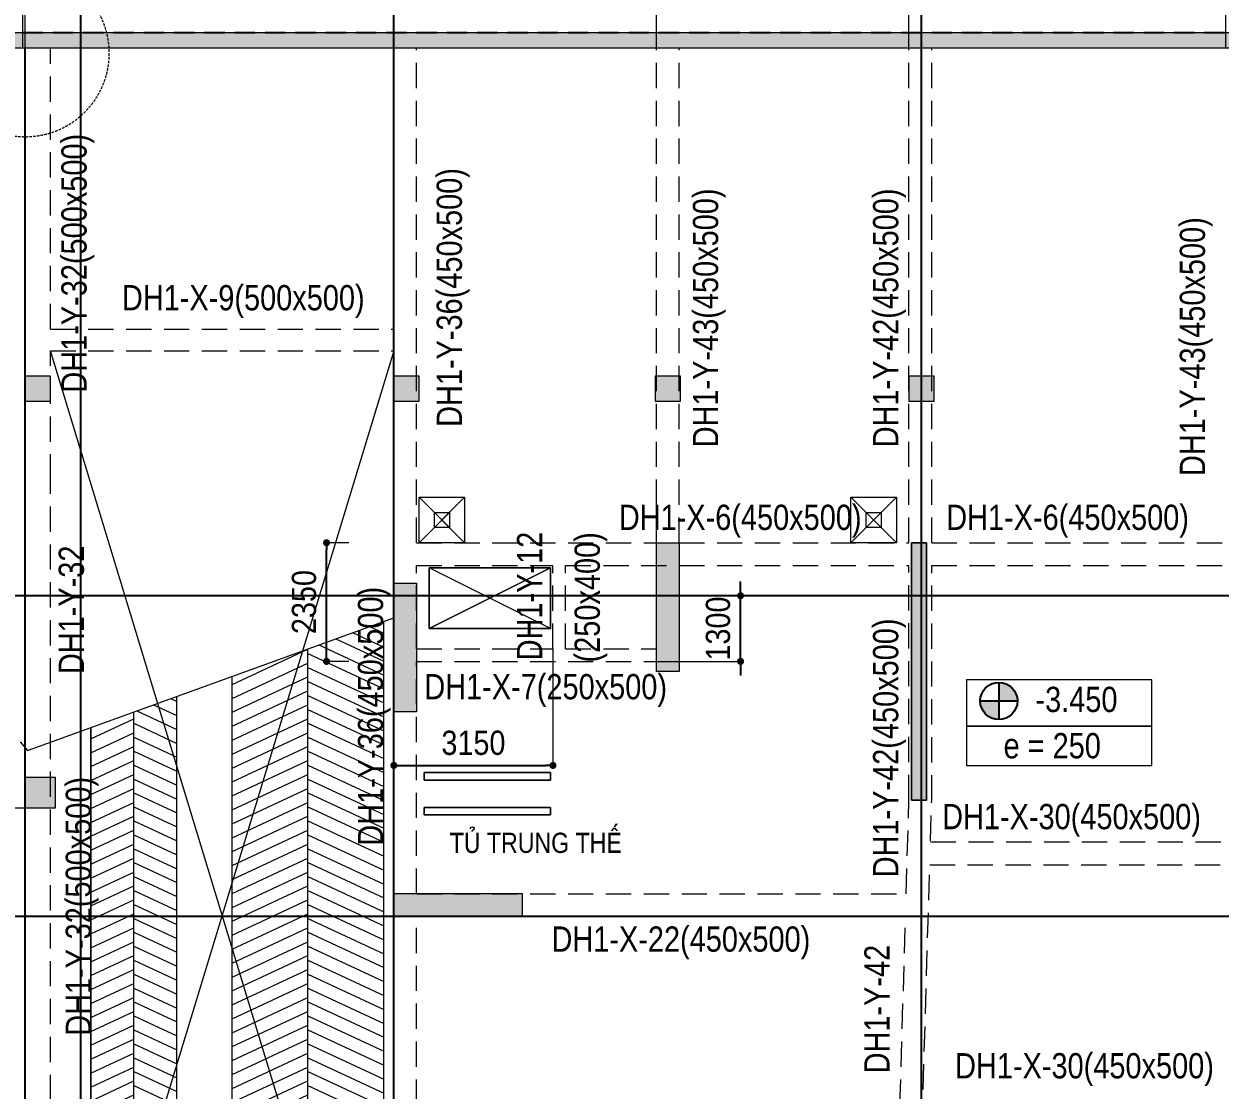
# Model space of a CAD drawing. Header units: millimetres. Extents: x 3718783 to 4027851, y 882487 to 1100782.
# Drawn here: x 3863704 to 3887389, y 1060508 to 1081617 of the extents above; entities that cross this region are included whole.
import ezdxf
from ezdxf.enums import TextEntityAlignment as Align

# ---------------------------------------------------------------- set-up
doc = ezdxf.new("R2010")
doc.units = ezdxf.units.MM
doc.header["$LTSCALE"] = 200
doc.header["$MEASUREMENT"] = 0
for name, pattern in [('CHG_XX_Cot_Ham 1$0$MB_Luoi truc$0$HTT Hidden 21', [3, 2, -1]), ('CHG_XX_Damsan_Ham 1$0$HIDDEN', [0.375, 0.25, -0.125]), ('CHG_XX_Luoi truc$0$MB_Luoi truc$0$Center101', [13, 10, -1, 1, -1]), ('HIDDEN', [0.375, 0.25, -0.125])]:
    doc.linetypes.add(name, pattern=pattern)
doc.layers.get('Defpoints').update_dxf_attribs({"color": 14, "lineweight": 0})
for name, color, linetype, lineweight in [('$0$DBAO', 3, 'Continuous', 13), ('$0$TTP-TEXT', 30, 'Continuous', 5), ('CHG_XX_Cot_Ham 1$0$Ap0302_PC', 150, 'Continuous', 9), ('CHG_XX_Cot_Ham 1$0$Ap0302_PC @ 1', 150, 'Continuous', 9), ('CHG_XX_Cot_Ham 1$0$Ap0302_PC @ 150', 150, 'Continuous', 9), ('CHG_XX_Cot_Ham 1$0$Ap0311_H', 8, 'Continuous', 15), ('CHG_XX_Cot_Ham 1$0$S_Concrete_Cont_2 Normal', 2, 'Continuous', 13), ('CHG_XX_Damsan_Ham 1$0$CHUTO', 51, 'Continuous', 15), ('CHG_XX_Damsan_Ham 1$0$DBAO', 3, 'Continuous', 13), ('CHG_XX_Damsan_Ham 1$0$DGIONG', 4, 'Continuous', 13), ('CHG_XX_Damsan_Ham 1$0$DMo', 254, 'CHG_XX_Damsan_Ham 1$0$HIDDEN', 9), ('CHG_XX_Damsan_Ham 1$0$DTE-MEP-H-SLAB TEXT', 3, 'Continuous', 0), ('CHG_XX_Damsan_Ham 1$0$MB Ham 1$0$Ghi chu ban ve', 3, 'Continuous', 20), ('CHG_XX_Damsan_Ham 1$0$Star Lo Mo', 5, 'Continuous', 13), ('CHG_XX_Damsan_Ham 1$0$tam cap ram', 8, 'Continuous', 5), ('Dim 200', 1, 'Continuous', 5), ('DMo', 254, 'HIDDEN', 9), ('MB_Luoi truc$0$Dim 300', 1, 'Continuous', 5), ('TEXT P Y', 2, 'Continuous', 15)]:
    doc.layers.add(name, color=color, linetype=linetype, lineweight=lineweight)
for name, color, linetype in [('$0$GHI CHU', 7, 'Continuous'), ('CHG_XX_Cot_Ham 1$0$MB_Cot ham$0$Concrete Line', 6, 'Continuous'), ('CHG_XX_Cot_Ham 1$0$mb_cot tang 1-3$0$Concrete Line', 6, 'Continuous'), ('CHG_XX_Damsan_Ham 1$0$GHI CHU', 7, 'Continuous'), ('CHG_XX_Luoi truc$0$Grid', 34, 'Continuous'), ('CHG_XX_Luoi truc$0$Grid Line', 251, 'CHG_XX_Luoi truc$0$MB_Luoi truc$0$Center101'), ('mb_cot tang 1-3$0$Concrete Line', 6, 'Continuous'), ('TEXT P X', 1, 'Continuous')]:
    doc.layers.add(name, color=color, linetype=linetype)
doc.styles.add('$0$TTP-HelCon', font='VHELVCN_0.TTF')
doc.styles.add('CHG_XX_Damsan_Ham 1$0$MB Ham 1$0$VNI-HelveC', font='VHELVCN_0.TTF')
doc.styles.add('CHG_XX_Luoi truc$0$MB_Luoi truc$0$Grid A-F$0$VNI-HelveCB', font='VHELVCB_0.TTF')
doc.styles.add('MB_Luoi truc$0$Arial_C', font='arial.ttf', dxfattribs={"width": 0.85})
doc.styles.add('TTP-HelCon', font='VHELVCN_0.TTF')
doc.dimstyles.new('200', dxfattribs={"dimscale": 200, "dimtxt": 2.4, "dimasz": 0.7, "dimexe": 0.0003, "dimexo": 0, "dimgap": 1, "dimtad": 1, "dimdec": 0, "dimzin": 12, "dimdsep": 46, "dimtxsty": 'MB_Luoi truc$0$Arial_C', "dimblk": 'MB_Luoi truc$0$_Dot', "dimcen": 0.5, "dimclrd": 256, "dimclre": 8, "dimclrt": 1, "dimadec": 0, "dimazin": 0, "dimtfac": 1, "dimtdec": 0, "dimtix": 1, "dimtmove": 2, "dimatfit": 3, "dimldrblk": 'MB_Luoi truc$0$HTT Arrow 30', "dimfxl": 1, "dimtolj": 1, "dimtzin": 0, "dimlwe": -1, "dimarcsym": 0})

# ---------------------------------------------------------------- blocks, each defined once
blk = doc.blocks.new('*U401')
at = {"layer": 'CHG_XX_Luoi truc$0$Grid Line'}
blk.add_line((0, 0), (0, 608), dxfattribs=at)
at = {"layer": 'CHG_XX_Luoi truc$0$Grid', "lineweight": -2, "style": 'CHG_XX_Luoi truc$0$MB_Luoi truc$0$Grid A-F$0$VNI-HelveCB'}
for tag, p in [('GRIDSUB', (0, 617)), ('GRID', (0, -9))]:
    blk.add_attdef(tag, text='', height=5, dxfattribs=at).set_placement(p, align=Align.MIDDLE)
blk = doc.blocks.new('*U403')
at = {"layer": 'CHG_XX_Luoi truc$0$Grid Line'}
blk.add_line((0, 0), (0, 438), dxfattribs=at)
at = {"layer": 'CHG_XX_Luoi truc$0$Grid', "lineweight": -2, "style": 'CHG_XX_Luoi truc$0$MB_Luoi truc$0$Grid A-F$0$VNI-HelveCB'}
for tag, p in [('GRIDSUB', (0, 447)), ('GRID', (0, -9))]:
    blk.add_attdef(tag, text='', height=5, dxfattribs=at).set_placement(p, align=Align.MIDDLE)
blk = doc.blocks.new('CHG_XX_Luoi truc')
at = {"layer": 'CHG_XX_Luoi truc$0$Grid', "xscale": 300, "yscale": 300, "zscale": 300}
for p in [(70650, -12747), (76850, -12747), (87300, -12747)]:
    blk.add_blockref('*U401', p, dxfattribs=at)
at = {"layer": 'CHG_XX_Luoi truc$0$Grid', "xscale": 300.0000000000013, "yscale": 300.0000000000013, "zscale": 300.0000000000013, "rotation": 90}
for p in [(110703, 152250), (110703, 145900)]:
    blk.add_blockref('*U403', p, dxfattribs=at)
blk = doc.blocks.new('*U548')
at = {"layer": 'CHG_XX_Cot_Ham 1$0$Ap0302_PC @ 1'}
h = blk.add_hatch(color=256, dxfattribs=at)
h.dxf.hatch_style = 1
h.paths.add_polyline_path([(450, 0), (0, 0), (0, -2550), (450, -2550)])
at = {"layer": 'CHG_XX_Cot_Ham 1$0$Ap0302_PC @ 150'}
h = blk.add_hatch(color=256, dxfattribs=at)
h.dxf.hatch_style = 1
h.paths.add_polyline_path([(450, 0), (0, 0), (0, -2550), (450, -2550)])
blk = doc.blocks.new('CHG_XX_Cot_Ham 1$0$Block A_C450x2250')
at = {"layer": 'CHG_XX_Cot_Ham 1$0$Ap0302_PC'}
blk.add_lwpolyline([(450, -2550), (0, -2550), (0, 0), (450, 0)], close=True, dxfattribs=at)
blk.add_blockref('*U548', (0, 0), dxfattribs=at)
blk = doc.blocks.new('*U550')
at = {"layer": 'CHG_XX_Cot_Ham 1$0$Ap0302_PC @ 1'}
h = blk.add_hatch(color=3, dxfattribs=at)
h.dxf.hatch_style = 1
h.paths.add_polyline_path([(-250, -250), (-250, 250), (250, 250), (250, -250)])
at = {"layer": 'CHG_XX_Cot_Ham 1$0$Ap0302_PC @ 150'}
h = blk.add_hatch(color=3, dxfattribs=at)
h.dxf.hatch_style = 1
h.paths.add_polyline_path([(-250, -250), (-250, 250), (250, 250), (250, -250)])
blk = doc.blocks.new('CHG_XX_Cot_Ham 1$0$500x500')
at = {"layer": 'CHG_XX_Cot_Ham 1$0$Ap0302_PC'}
blk.add_lwpolyline([(250, -250), (250, 250), (-250, 250), (-250, -250)], close=True, dxfattribs=at)
blk.add_blockref('*U550', (0, 0), dxfattribs=at)
blk = doc.blocks.new('*U549')
at = {"layer": 'CHG_XX_Cot_Ham 1$0$Ap0302_PC @ 1'}
h = blk.add_hatch(color=50, dxfattribs=at)
h.dxf.hatch_style = 1
h.paths.add_polyline_path([(-300, -300), (-300, 300), (300, 300), (300, -300)])
at = {"layer": 'CHG_XX_Cot_Ham 1$0$Ap0302_PC @ 150'}
h = blk.add_hatch(color=50, dxfattribs=at)
h.dxf.hatch_style = 1
h.paths.add_polyline_path([(-300, -300), (-300, 300), (300, 300), (300, -300)])
blk = doc.blocks.new('CHG_XX_Cot_Ham 1$0$HoBoi_C600x600')
at = {"layer": 'CHG_XX_Cot_Ham 1$0$Ap0302_PC'}
blk.add_lwpolyline([(300, -300), (300, 300), (-300, 300), (-300, -300)], close=True, dxfattribs=at)
blk.add_blockref('*U549', (0, 0), dxfattribs=at)
blk = doc.blocks.new('CHG_XX_Cot_Ham 1')
at = {"layer": 'CHG_XX_Cot_Ham 1$0$Ap0302_PC'}
h = blk.add_hatch(color=13, dxfattribs=at)
h.dxf.hatch_style = 1
h.paths.add_polyline_path([(87400, 153300), (87100, 153300), (87100, 148200), (87400, 148200)])
at = {"layer": 'CHG_XX_Cot_Ham 1$0$Ap0311_H'}
h = blk.add_hatch(color=256, dxfattribs=at)
h.dxf.hatch_style = 1
h.paths.add_polyline_path([(99639.2, 163400), (-10900, 163400), (-10900, 85450), (-300, 85450), (-300, 84050), (32350, 84050), (32350, -9000), (103575.5, -9000), (106050, -6022), (106050, 158254.3)])
h.paths.add_polyline_path([(99533.7, 163100), (105750, 158110.4), (105750, 90450), (105650, 90450), (105650, 90450), (105750, 90450), (105750, 13850), (105750, 13825.9), (105750, -5913.6), (103434.7, -8700), (93600, -8700), (32650, -8700), (32650, 84350), (0, 84350), (0, 85750), (-10600, 85750), (-10600, 163100), (93600, 163100)], flags=16)
at = {"layer": 'CHG_XX_Cot_Ham 1$0$Ap0302_PC'}
for points in [[(32350, 84050), (-300, 84050), (-300, 85450), (-10900, 85450), (-10900, 163400), (99639.2, 163400), (106050, 158254.3), (106050, -6022), (103575.5, -9000), (32350, -9000)], [(87400, 153300), (87100, 153300), (87100, 148200), (87400, 148200)]]:
    blk.add_lwpolyline(points, close=True, dxfattribs=at)
blk.add_lwpolyline([(105750, 90444), (105750, -5913.6), (103434.7, -8700), (32650, -8700), (32650, 84350), (0, 84350), (0, 85750), (-10600, 85750), (-10600, 163100), (99533.7, 163100), (105750, 158110.4), (105750, 127475.9)], dxfattribs=at)
at = {"layer": 'CHG_XX_Cot_Ham 1$0$MB_Cot ham$0$Concrete Line', "linetype": 'CHG_XX_Cot_Ham 1$0$MB_Luoi truc$0$HTT Hidden 21'}
blk.add_lwpolyline([(99639.2, 163400), (106050, 158254.3), (106050, -6022), (103575.5, -9000), (32350, -9000), (32350, 84050), (-300, 84050), (-300, 85450), (-10900, 85450), (-10900, 163400)], close=True, dxfattribs=at)
at = {"layer": 'Defpoints'}
blk.add_line((68900, 148050), (69550.6, 148050), dxfattribs=at)
at = {"layer": 'CHG_XX_Cot_Ham 1$0$Ap0302_PC'}
for p in [(82050, 153300), (76850, 152500)]:
    blk.add_blockref('CHG_XX_Cot_Ham 1$0$Block A_C450x2250', p, dxfattribs=at)
at = {"layer": 'CHG_XX_Cot_Ham 1$0$Ap0302_PC', "xscale": -1, "rotation": 90}
blk.add_blockref('CHG_XX_Cot_Ham 1$0$Block A_C450x2250', (76850, 146350), dxfattribs=at)
at = {"layer": 'CHG_XX_Cot_Ham 1$0$mb_cot tang 1-3$0$Concrete Line'}
for name, p in [('CHG_XX_Luoi truc', (0, 0)), ('CHG_XX_Cot_Ham 1$0$HoBoi_C600x600', (69850, 148350))]:
    blk.add_blockref(name, p, dxfattribs=at)
at = {"layer": 'CHG_XX_Cot_Ham 1$0$S_Concrete_Cont_2 Normal'}
for p in [(69800, 156350), (77100, 156350), (82275, 156350), (87300, 156350)]:
    blk.add_blockref('CHG_XX_Cot_Ham 1$0$500x500', p, dxfattribs=at)
blk = doc.blocks.new('CHG_XX_Damsan_Ham 1$0$ArchStaire')
at = {"layer": 'CHG_XX_Damsan_Ham 1$0$tam cap ram'}
h = blk.add_hatch(dxfattribs=at)
h.set_pattern_fill('_USER', color=256, scale=250, angle=155, pattern_type=0)
h.set_pattern_definition([(155, (103697.5, 24441.82), (-105.6546, -226.577), [])])
h.paths.add_polyline_path([(62900, 10150), (64400, 10693), (64400, -6283), (62900, -6283)])
h = blk.add_hatch(dxfattribs=at)
h.set_pattern_fill('_USER', color=256, scale=250, angle=155, pattern_type=0)
h.set_pattern_definition([(25, (22102.5, 24441.82), (105.6546, -226.577), [])])
h.paths.add_polyline_path([(61400, 9607), (62900, 10150), (62900, -6283), (61400, -6283)])
h = blk.add_hatch(dxfattribs=at)
h.set_pattern_fill('_USER', color=256, scale=250, angle=155, pattern_type=0)
h.set_pattern_definition([(155, (100247.26, 24441.82), (-105.6546, -226.577), [])])
h.paths.add_polyline_path([(60300, -6283), (60300, 9209), (59450, 8901), (59450, -6283)])
h = blk.add_hatch(dxfattribs=at)
h.set_pattern_fill('_USER', color=256, scale=250, angle=155, pattern_type=0)
h.set_pattern_definition([(25, (18652.28, 24441.82), (105.6546, -226.577), [])])
h.paths.add_polyline_path([(58600, 8594), (58600, -6283), (59450, -6283), (59450, 8901)])
for p, q in [((67700, 10550), (65300, 11750)), ((67700, 11750), (65300, 10550)), ((57343, 8138), (64601, 10765)), ((64400, -6283), (64400, 10693)), ((64600, -6283), (64600, 10765)), ((62900, -6283), (62900, 10150)), ((61400, -9700), (61400, 9607)), ((61400, -6283), (61400, 9607)), ((60300, -9700), (60300, 9209)), ((60300, -6283), (60300, 9209)), ((59450, -6283), (59450, 8901)), ((58600, 8594), (58600, -17980)), ((58600, -6283), (58600, 8594)), ((57202, 8307), (57343, 8138))]:
    blk.add_line(p, q, dxfattribs=at)
for points in [[(67700, 10550), (67700, 11750), (65300, 11750), (65300, 10550)], [(65200, 7700), (65200, 7550), (67700, 7550), (67700, 7700)], [(65200, 7010), (65200, 6860), (67700, 6860), (67700, 7010)]]:
    blk.add_lwpolyline(points, close=True, dxfattribs=at)
at = {"layer": 'CHG_XX_Damsan_Ham 1$0$tam cap ram', "style": 'CHG_XX_Damsan_Ham 1$0$MB Ham 1$0$VNI-HelveC'}
blk.add_attdef('OPENING', text='', height=100, dxfattribs=at).set_placement((65550, -45777), align=Align.MIDDLE_CENTER)
blk = doc.blocks.new('CHG_XX_Damsan_Ham 1', base_point=(3089256, -609981))
at = {"layer": 'CHG_XX_Damsan_Ham 1$0$DBAO'}
blk.add_lwpolyline([(-10900, 85450), (-10900, 163400), (99639, 163400), (106050, 158250), (106050, -6022), (103576, -9000), (32350, -9000), (32350, 84050), (-300, 84050), (-300, 85450), (-10900, 85450)], dxfattribs=at)
at = {"layer": 'CHG_XX_Damsan_Ham 1$0$DMo', "ltscale": 10}
for p, q in [((70050, 157530), (70050, 163100)), ((76850, 157530), (76850, 163100)), ((77300, 153300), (77300, 163100)), ((82050, 153300), (82050, 163100)), ((82500, 153300), (82500, 163100)), ((87050, 153300), (87050, 163100)), ((87500, 153300), (87500, 163100)), ((70050, 157530), (76850, 157530)), ((70050, 154550), (70050, 157100)), ((70050, 157100), (76850, 157100)), ((76850, 136500), (76850, 157100)), ((70050, 134767), (70050, 154600)), ((77300, 153300), (82050, 153300)), ((82500, 153300), (87050, 153300)), ((87500, 153300), (93325, 153300)), ((77300, 151200), (77300, 152850)), ((77300, 152850), (80000, 152850)), ((80000, 151200), (80000, 152850)), ((80250, 152850), (87050, 152850)), ((80250, 151200), (80250, 152850)), ((87050, 148207), (87050, 152850)), ((87500, 148200), (87500, 152850)), ((87500, 152850), (97200, 152850)), ((77300, 151200), (80000, 151200)), ((80250, 151200), (82050, 151200)), ((77300, 150950), (82050, 150950)), ((77300, 146350), (77300, 150950)), ((86995, 146350), (87050, 148207)), ((87476, 147400), (87500, 148200)), ((87476, 147375), (97200, 147375)), ((87331, 142475), (87462, 146900)), ((87462, 146925), (97200, 146925)), ((77300, 146350), (86995, 146350)), ((77300, 141425), (77300, 145900)), ((77300, 145900), (86982, 145900)), ((86850, 141425), (86982, 145900))]:
    blk.add_line(p, q, dxfattribs=at)
at = {"layer": 'CHG_XX_Damsan_Ham 1$0$DTE-MEP-H-SLAB TEXT'}
for points in [[(79950, 148750), (79950, 148600), (77450, 148600), (77450, 148750)], [(79950, 148060), (79950, 147910), (77450, 147910), (77450, 148060)]]:
    blk.add_lwpolyline(points, close=True, dxfattribs=at)
at = {"layer": 'CHG_XX_Damsan_Ham 1$0$GHI CHU'}
for p, q in [((69550, 154550), (69550, 163100)), ((69550, 65250), (69550, 154600))]:
    blk.add_line(p, q, dxfattribs=at)
at = {"layer": 'CHG_XX_Damsan_Ham 1$0$Star Lo Mo'}
for p, q in [((76850, 157100), (70050, 134767)), ((76850, 134767), (70050, 157100)), ((77352, 153300), (78252, 154200)), ((77352, 154200), (78252, 153300)), ((85900, 153300), (86800, 154200)), ((85900, 154200), (86800, 153300)), ((77550, 151600), (79950, 152800)), ((79950, 151600), (77550, 152800))]:
    blk.add_line(p, q, dxfattribs=at)
for points in [[(77352, 154200), (78252, 154200), (78252, 153300), (77352, 153300)], [(85900, 154200), (86800, 154200), (86800, 153300), (85900, 153300)], [(77652, 153900), (77952, 153900), (77952, 153599), (77652, 153599)], [(86200, 153900), (86501, 153900), (86501, 153599), (86200, 153599)], [(77550, 152800), (79950, 152800), (79950, 151600), (77550, 151600)]]:
    blk.add_lwpolyline(points, close=True, dxfattribs=at)
for points in [[(77652, 153599), (77952, 153900)], [(77652, 153900), (77952, 153599)], [(86200, 153599), (86500, 153900)], [(86200, 153900), (86501, 153599)]]:
    blk.add_lwpolyline(points, dxfattribs=at)
at = {"layer": 'CHG_XX_Damsan_Ham 1$0$CHUTO'}
blk.add_blockref('CHG_XX_Damsan_Ham 1$0$ArchStaire', (12250, 141050), dxfattribs=at)
at = {"layer": 'CHG_XX_Damsan_Ham 1$0$DGIONG'}
blk.add_blockref('CHG_XX_Cot_Ham 1', (0, 0), dxfattribs=at)
at = {"layer": 'CHG_XX_Damsan_Ham 1$0$MB Ham 1$0$Ghi chu ban ve', "style": 'CHG_XX_Damsan_Ham 1$0$MB Ham 1$0$VNI-HelveC'}
blk.add_text('TUÛ TRUNG THEÁ', height=400, dxfattribs=at).set_placement((77957, 147158))
blk = doc.blocks.new('$0$Hh2')
at = {"layer": '$0$GHI CHU'}
h = blk.add_hatch(color=256, dxfattribs=at)
h.dxf.hatch_style = 1
h.paths.add_polyline_path([(-991105, 1978264, 0.414214), (-991473, 1978632), (-991473, 1978264)])
h.paths.add_polyline_path([(-991473, 1977895), (-991473, 1978264), (-991841, 1978264, 0.414214)])
at = {"layer": '$0$DBAO'}
for points in [[(-992113, 1978683), (-992113, 1977767), (-988446, 1977767), (-988446, 1978683)], [(-992113, 1977767), (-992113, 1976983), (-988446, 1976983), (-988446, 1977767)]]:
    blk.add_lwpolyline(points, close=True, dxfattribs=at)
at = {"layer": '$0$GHI CHU'}
for p, q in [((-991473, 1978632), (-991473, 1977895)), ((-991841, 1978264), (-991105, 1978264))]:
    blk.add_line(p, q, dxfattribs=at)
blk.add_circle((-991473, 1978264), 368, dxfattribs=at)
at = {"layer": '$0$TTP-TEXT', "style": '$0$TTP-HelCon'}
for s, p in [(' -3.450', (-990906, 1978044)), ('e = 250', (-991379, 1977128))]:
    blk.add_text(s, height=500, dxfattribs=at).set_placement(p)
blk = doc.blocks.new('MB_Luoi truc$0$_Dot')
at = {"color": 0, "linetype": 'ByBlock', "lineweight": -2}
blk.add_line((-0.5, 0), (-1, 0), dxfattribs=at)
at = {"color": 0, "linetype": 'ByBlock', "const_width": 0.5}
blk.add_lwpolyline([(-0.25, 0, 1), (0.25, 0, 1)], format="xyb", close=True, dxfattribs=at)
blk = doc.blocks.new('*D32')
at = {"layer": 'Defpoints', "color": 0, "transparency": 16777216}
for p in [(3869697, 1071346), (3870135, 1071346), (3870135, 1068996)]:
    blk.add_point(p, dxfattribs=at)
at = {"layer": 'Dim 200', "color": 8, "transparency": 16777216}
for p, q in [((3870135, 1071346), (3869697, 1071346)), ((3870135, 1068996), (3869697, 1068996))]:
    blk.add_line(p, q, dxfattribs=at)
at = {"layer": 'Dim 200', "lineweight": -2, "transparency": 16777216}
blk.add_line((3869697, 1069136), (3869697, 1071206), dxfattribs=at)
at = {"layer": 'Dim 200', "lineweight": -2, "transparency": 16777216, "xscale": 140, "yscale": 140, "zscale": 140}
for p, rotation in [((3869697, 1071346), 90), ((3869697, 1068996), 270)]:
    blk.add_blockref('MB_Luoi truc$0$_Dot', p, dxfattribs=dict(at, rotation=rotation))
at = {"layer": 'Dim 200', "color": 1, "transparency": 16777216, "insert": (3869252, 1070171), "char_height": 480, "attachment_point": 5, "rotation": 90, "style": 'MB_Luoi truc$0$Arial_C'}
blk.add_mtext('\\A1;2350', dxfattribs=at)
blk = doc.blocks.new('MB_Luoi truc$0$HTT Arrow 30')
blk.add_hatch(color=256).paths.add_polyline_path([(-2.5, 0.375), (-2.5, -0.375), (0, 0)])
at = {"color": 0, "linetype": 'ByBlock', "lineweight": -2}
for p, q in [((0, 0), (-2.5, 0.375)), ((-2.5, -0.375), (-2.5, 0.375)), ((0, 0), (-2.5, -0.375))]:
    blk.add_line(p, q, dxfattribs=at)
blk = doc.blocks.new('*D63')
at = {"layer": 'Defpoints', "color": 0, "transparency": 16777216}
for p in [(3863679, 1083301), (3863179, 1081146), (3863679, 1081146)]:
    blk.add_point(p, dxfattribs=at)
at = {"layer": 'MB_Luoi truc$0$Dim 300', "lineweight": -2, "transparency": 16777216}
for p, q in [((3863039, 1083301), (3862899, 1083301)), ((3863179, 1083301), (3863679, 1083301)), ((3863819, 1083301), (3863959, 1083301))]:
    blk.add_line(p, q, dxfattribs=at)
at = {"layer": 'MB_Luoi truc$0$Dim 300', "color": 8, "transparency": 16777216}
for p, q in [((3863179, 1081146), (3863179, 1083301)), ((3863679, 1081146), (3863679, 1083301))]:
    blk.add_line(p, q, dxfattribs=at)
at = {"layer": 'MB_Luoi truc$0$Dim 300', "lineweight": -2, "transparency": 16777216, "xscale": 140, "yscale": 140, "zscale": 140}
blk.add_blockref('MB_Luoi truc$0$_Dot', (3863179, 1083301), dxfattribs=at)
at = {"layer": 'MB_Luoi truc$0$Dim 300', "lineweight": -2, "transparency": 16777216, "xscale": 140, "yscale": 140, "zscale": 140, "rotation": 180}
blk.add_blockref('MB_Luoi truc$0$_Dot', (3863679, 1083301), dxfattribs=at)
at = {"layer": 'MB_Luoi truc$0$Dim 300', "color": 1, "transparency": 16777216, "insert": (3863121, 1083746), "char_height": 480, "attachment_point": 5, "style": 'MB_Luoi truc$0$Arial_C'}
blk.add_mtext('\\A1;500', dxfattribs=at)
blk = doc.blocks.new('*D64')
at = {"layer": 'Defpoints', "color": 0, "transparency": 16777216}
for p in [(3863729, 1083301), (3863679, 1081146), (3863729, 1081146)]:
    blk.add_point(p, dxfattribs=at)
at = {"layer": 'MB_Luoi truc$0$Dim 300', "lineweight": -2, "transparency": 16777216}
for p, q in [((3863539, 1083301), (3863399, 1083301)), ((3863679, 1083301), (3863729, 1083301)), ((3863869, 1083301), (3864009, 1083301))]:
    blk.add_line(p, q, dxfattribs=at)
at = {"layer": 'MB_Luoi truc$0$Dim 300', "color": 8, "transparency": 16777216}
for p, q in [((3863679, 1081146), (3863679, 1083301)), ((3863729, 1081146), (3863729, 1083301))]:
    blk.add_line(p, q, dxfattribs=at)
at = {"layer": 'MB_Luoi truc$0$Dim 300', "lineweight": -2, "transparency": 16777216, "xscale": 140, "yscale": 140, "zscale": 140}
blk.add_blockref('MB_Luoi truc$0$_Dot', (3863679, 1083301), dxfattribs=at)
at = {"layer": 'MB_Luoi truc$0$Dim 300', "lineweight": -2, "transparency": 16777216, "xscale": 140, "yscale": 140, "zscale": 140, "rotation": 180}
blk.add_blockref('MB_Luoi truc$0$_Dot', (3863729, 1083301), dxfattribs=at)
at = {"layer": 'MB_Luoi truc$0$Dim 300', "color": 1, "transparency": 16777216, "insert": (3863704, 1082825), "char_height": 480, "attachment_point": 5, "style": 'MB_Luoi truc$0$Arial_C'}
blk.add_mtext('\\A1;50', dxfattribs=at)
blk = doc.blocks.new('*D65')
at = {"layer": 'Defpoints', "color": 0, "transparency": 16777216}
for p in [(3864829, 1083301), (3864829, 1081446), (3863729, 1081146)]:
    blk.add_point(p, dxfattribs=at)
at = {"layer": 'MB_Luoi truc$0$Dim 300', "color": 8, "transparency": 16777216}
for p, q in [((3863729, 1081146), (3863729, 1083301)), ((3864829, 1081446), (3864829, 1083301))]:
    blk.add_line(p, q, dxfattribs=at)
at = {"layer": 'MB_Luoi truc$0$Dim 300', "lineweight": -2, "transparency": 16777216}
blk.add_line((3863869, 1083301), (3864689, 1083301), dxfattribs=at)
at = {"layer": 'MB_Luoi truc$0$Dim 300', "lineweight": -2, "transparency": 16777216, "xscale": 140, "yscale": 140, "zscale": 140, "rotation": 180}
blk.add_blockref('MB_Luoi truc$0$_Dot', (3863729, 1083301), dxfattribs=at)
at = {"layer": 'MB_Luoi truc$0$Dim 300', "lineweight": -2, "transparency": 16777216, "xscale": 140, "yscale": 140, "zscale": 140}
blk.add_blockref('MB_Luoi truc$0$_Dot', (3864829, 1083301), dxfattribs=at)
at = {"layer": 'MB_Luoi truc$0$Dim 300', "color": 1, "transparency": 16777216, "insert": (3864380, 1083746), "char_height": 480, "attachment_point": 5, "style": 'MB_Luoi truc$0$Arial_C'}
blk.add_mtext('\\A1;1100', dxfattribs=at)
blk = doc.blocks.new('*D66')
at = {"layer": 'Defpoints', "color": 0, "transparency": 16777216}
for p in [(3871029, 1083301), (3864829, 1081446), (3871029, 1081446)]:
    blk.add_point(p, dxfattribs=at)
at = {"layer": 'MB_Luoi truc$0$Dim 300', "color": 8, "transparency": 16777216}
for p, q in [((3864829, 1081446), (3864829, 1083301)), ((3871029, 1081446), (3871029, 1083301))]:
    blk.add_line(p, q, dxfattribs=at)
at = {"layer": 'MB_Luoi truc$0$Dim 300', "lineweight": -2, "transparency": 16777216}
blk.add_line((3864969, 1083301), (3870889, 1083301), dxfattribs=at)
at = {"layer": 'MB_Luoi truc$0$Dim 300', "lineweight": -2, "transparency": 16777216, "xscale": 140, "yscale": 140, "zscale": 140, "rotation": 180}
blk.add_blockref('MB_Luoi truc$0$_Dot', (3864829, 1083301), dxfattribs=at)
at = {"layer": 'MB_Luoi truc$0$Dim 300', "lineweight": -2, "transparency": 16777216, "xscale": 140, "yscale": 140, "zscale": 140}
blk.add_blockref('MB_Luoi truc$0$_Dot', (3871029, 1083301), dxfattribs=at)
at = {"layer": 'MB_Luoi truc$0$Dim 300', "color": 1, "transparency": 16777216, "insert": (3867929, 1083746), "char_height": 480, "attachment_point": 5, "style": 'MB_Luoi truc$0$Arial_C'}
blk.add_mtext('\\A1;6200', dxfattribs=at)
blk = doc.blocks.new('*D67')
at = {"layer": 'Defpoints', "color": 0, "transparency": 16777216}
for p in [(3876229, 1083301), (3871029, 1081446), (3876229, 1081146)]:
    blk.add_point(p, dxfattribs=at)
at = {"layer": 'MB_Luoi truc$0$Dim 300', "color": 8, "transparency": 16777216}
for p, q in [((3871029, 1081446), (3871029, 1083301)), ((3876229, 1081146), (3876229, 1083301))]:
    blk.add_line(p, q, dxfattribs=at)
at = {"layer": 'MB_Luoi truc$0$Dim 300', "lineweight": -2, "transparency": 16777216}
blk.add_line((3871169, 1083301), (3876089, 1083301), dxfattribs=at)
at = {"layer": 'MB_Luoi truc$0$Dim 300', "lineweight": -2, "transparency": 16777216, "xscale": 140, "yscale": 140, "zscale": 140, "rotation": 180}
blk.add_blockref('MB_Luoi truc$0$_Dot', (3871029, 1083301), dxfattribs=at)
at = {"layer": 'MB_Luoi truc$0$Dim 300', "lineweight": -2, "transparency": 16777216, "xscale": 140, "yscale": 140, "zscale": 140}
blk.add_blockref('MB_Luoi truc$0$_Dot', (3876229, 1083301), dxfattribs=at)
at = {"layer": 'MB_Luoi truc$0$Dim 300', "color": 1, "transparency": 16777216, "insert": (3873629, 1083746), "char_height": 480, "attachment_point": 5, "style": 'MB_Luoi truc$0$Arial_C'}
blk.add_mtext('\\A1;5200', dxfattribs=at)
blk = doc.blocks.new('*D68')
at = {"layer": 'Defpoints', "color": 0, "transparency": 16777216}
for p in [(3881229, 1083301), (3876229, 1081146), (3881229, 1081146)]:
    blk.add_point(p, dxfattribs=at)
at = {"layer": 'MB_Luoi truc$0$Dim 300', "color": 8, "transparency": 16777216}
for p, q in [((3876229, 1081146), (3876229, 1083301)), ((3881229, 1081146), (3881229, 1083301))]:
    blk.add_line(p, q, dxfattribs=at)
at = {"layer": 'MB_Luoi truc$0$Dim 300', "lineweight": -2, "transparency": 16777216}
blk.add_line((3876369, 1083301), (3881089, 1083301), dxfattribs=at)
at = {"layer": 'MB_Luoi truc$0$Dim 300', "lineweight": -2, "transparency": 16777216, "xscale": 140, "yscale": 140, "zscale": 140, "rotation": 180}
blk.add_blockref('MB_Luoi truc$0$_Dot', (3876229, 1083301), dxfattribs=at)
at = {"layer": 'MB_Luoi truc$0$Dim 300', "lineweight": -2, "transparency": 16777216, "xscale": 140, "yscale": 140, "zscale": 140}
blk.add_blockref('MB_Luoi truc$0$_Dot', (3881229, 1083301), dxfattribs=at)
at = {"layer": 'MB_Luoi truc$0$Dim 300', "color": 1, "transparency": 16777216, "insert": (3878729, 1083746), "char_height": 480, "attachment_point": 5, "style": 'MB_Luoi truc$0$Arial_C'}
blk.add_mtext('\\A1;5000', dxfattribs=at)
blk = doc.blocks.new('*D69')
at = {"layer": 'Defpoints', "color": 0, "transparency": 16777216}
for p in [(3881479, 1083301), (3881229, 1081146), (3881479, 1081146)]:
    blk.add_point(p, dxfattribs=at)
at = {"layer": 'MB_Luoi truc$0$Dim 300', "lineweight": -2, "transparency": 16777216}
for p, q in [((3881089, 1083301), (3880949, 1083301)), ((3881229, 1083301), (3881479, 1083301)), ((3881619, 1083301), (3881759, 1083301))]:
    blk.add_line(p, q, dxfattribs=at)
at = {"layer": 'MB_Luoi truc$0$Dim 300', "color": 8, "transparency": 16777216}
for p, q in [((3881229, 1081146), (3881229, 1083301)), ((3881479, 1081146), (3881479, 1083301))]:
    blk.add_line(p, q, dxfattribs=at)
at = {"layer": 'MB_Luoi truc$0$Dim 300', "lineweight": -2, "transparency": 16777216, "xscale": 140, "yscale": 140, "zscale": 140}
blk.add_blockref('MB_Luoi truc$0$_Dot', (3881229, 1083301), dxfattribs=at)
at = {"layer": 'MB_Luoi truc$0$Dim 300', "lineweight": -2, "transparency": 16777216, "xscale": 140, "yscale": 140, "zscale": 140, "rotation": 180}
blk.add_blockref('MB_Luoi truc$0$_Dot', (3881479, 1083301), dxfattribs=at)
at = {"layer": 'MB_Luoi truc$0$Dim 300', "color": 1, "transparency": 16777216, "insert": (3881354, 1083746), "char_height": 480, "attachment_point": 5, "style": 'MB_Luoi truc$0$Arial_C'}
blk.add_mtext('\\A1;250', dxfattribs=at)
blk = doc.blocks.new('*D70')
at = {"layer": 'Defpoints', "color": 0, "transparency": 16777216}
for p in [(3887504, 1083301), (3881479, 1081146), (3887504, 1081148)]:
    blk.add_point(p, dxfattribs=at)
at = {"layer": 'MB_Luoi truc$0$Dim 300', "color": 8, "transparency": 16777216}
for p, q in [((3881479, 1081146), (3881479, 1083301)), ((3887504, 1081148), (3887504, 1083301))]:
    blk.add_line(p, q, dxfattribs=at)
at = {"layer": 'MB_Luoi truc$0$Dim 300', "lineweight": -2, "transparency": 16777216}
blk.add_line((3881619, 1083301), (3887364, 1083301), dxfattribs=at)
at = {"layer": 'MB_Luoi truc$0$Dim 300', "lineweight": -2, "transparency": 16777216, "xscale": 140, "yscale": 140, "zscale": 140, "rotation": 180}
blk.add_blockref('MB_Luoi truc$0$_Dot', (3881479, 1083301), dxfattribs=at)
at = {"layer": 'MB_Luoi truc$0$Dim 300', "lineweight": -2, "transparency": 16777216, "xscale": 140, "yscale": 140, "zscale": 140}
blk.add_blockref('MB_Luoi truc$0$_Dot', (3887504, 1083301), dxfattribs=at)
at = {"layer": 'MB_Luoi truc$0$Dim 300', "color": 1, "transparency": 16777216, "insert": (3884491, 1083746), "char_height": 480, "attachment_point": 5, "style": 'MB_Luoi truc$0$Arial_C'}
blk.add_mtext('\\A1;6025', dxfattribs=at)
blk = doc.blocks.new('*D150')
at = {"layer": 'Defpoints', "color": 0, "transparency": 16777216}
for p in [(3876229, 1070296), (3877894, 1070296), (3876229, 1068996)]:
    blk.add_point(p, dxfattribs=at)
at = {"layer": 'Dim 200', "lineweight": -2, "transparency": 16777216}
for p, q in [((3877894, 1070436), (3877894, 1070576)), ((3877894, 1068996), (3877894, 1070296)), ((3877894, 1068856), (3877894, 1068716))]:
    blk.add_line(p, q, dxfattribs=at)
at = {"layer": 'Dim 200', "color": 8, "transparency": 16777216}
for p, q in [((3876229, 1070296), (3877894, 1070296)), ((3876229, 1068996), (3877894, 1068996))]:
    blk.add_line(p, q, dxfattribs=at)
at = {"layer": 'Dim 200', "lineweight": -2, "transparency": 16777216, "xscale": 140, "yscale": 140, "zscale": 140}
for p, rotation in [((3877894, 1070296), 270), ((3877894, 1068996), 90)]:
    blk.add_blockref('MB_Luoi truc$0$_Dot', p, dxfattribs=dict(at, rotation=rotation))
at = {"layer": 'Dim 200', "color": 1, "transparency": 16777216, "insert": (3877449, 1069646), "char_height": 480, "attachment_point": 5, "rotation": 90, "style": 'MB_Luoi truc$0$Arial_C'}
blk.add_mtext('\\A1;1300', dxfattribs=at)
blk = doc.blocks.new('*D151')
at = {"layer": 'Defpoints', "color": 0, "transparency": 16777216}
for p in [(3871029, 1069271), (3874179, 1069246), (3874179, 1066936)]:
    blk.add_point(p, dxfattribs=at)
at = {"layer": 'Dim 200', "color": 8, "transparency": 16777216}
for p, q in [((3871029, 1069271), (3871029, 1066936)), ((3874179, 1069246), (3874179, 1066936))]:
    blk.add_line(p, q, dxfattribs=at)
at = {"layer": 'Dim 200', "lineweight": -2, "transparency": 16777216}
blk.add_line((3871169, 1066936), (3874039, 1066936), dxfattribs=at)
at = {"layer": 'Dim 200', "lineweight": -2, "transparency": 16777216, "xscale": 140, "yscale": 140, "zscale": 140, "rotation": 180}
blk.add_blockref('MB_Luoi truc$0$_Dot', (3871029, 1066936), dxfattribs=at)
at = {"layer": 'Dim 200', "lineweight": -2, "transparency": 16777216, "xscale": 140, "yscale": 140, "zscale": 140}
blk.add_blockref('MB_Luoi truc$0$_Dot', (3874179, 1066936), dxfattribs=at)
at = {"layer": 'Dim 200', "color": 1, "transparency": 16777216, "insert": (3872604, 1067381), "char_height": 480, "attachment_point": 5, "style": 'MB_Luoi truc$0$Arial_C'}
blk.add_mtext('\\A1;3150', dxfattribs=at)

msp = doc.modelspace()

# ---------------------------------------------------------------- linework, layer by layer
at = {"layer": 'DMo'}
msp.add_circle((3863728.65102, 1081037.66679), 1659.59071, dxfattribs=at)
at = {"layer": 'TEXT P Y'}
msp.add_lwpolyline([(3881278.65102, 1071345.7108), (3881578.65102, 1071345.7108), (3881578.65102, 1066245.7108), (3881278.65102, 1066245.7108)], close=True, dxfattribs=at)

# ---------------------------------------------------------------- block references
msp.add_blockref('$0$Hh2', (4874480.40013, -910051.08427))
at = {"layer": 'DMo'}
msp.add_blockref('CHG_XX_Damsan_Ham 1', (6883434.59583, 308064.69934), dxfattribs=at)
at = {"layer": 'mb_cot tang 1-3$0$Concrete Line'}
msp.add_blockref('CHG_XX_Cot_Ham 1', (3794178.65102, 918045.71079), dxfattribs=at)
msp.add_blockref('CHG_XX_Cot_Ham 1', (3794178.65102, 918045.71079), dxfattribs=at)

# ---------------------------------------------------------------- texts
at = {"layer": 'TEXT P X', "style": 'TTP-HelCon'}
for s, p in [('DH1-X-9(500x500)', (3865644.34651, 1075946.58767)), ('DH1-X-6(450x500)', (3875483.45214, 1071597.94117)), ('DH1-X-6(450x500)', (3881966.13964, 1071597.94117)), ('DH1-X-30(450x500)', (3881885.57456, 1065672.84972)), ('DH1-X-22(450x500)', (3874150.11656, 1063247.91804)), ('DH1-X-30(450x500)', (3882142.04556, 1060739.49422))]:
    msp.add_text(s, height=500, dxfattribs=at).set_placement(p)
at = {"layer": 'TEXT P X', "color": 5, "style": 'TTP-HelCon'}
msp.add_text('DH1-X-7(250x500)', height=500, dxfattribs=at).set_placement((3871632.07445, 1068244.91355))
at = {"layer": 'TEXT P Y', "style": 'TTP-HelCon'}
for s, p in [('DH1-Y-32(500x500)', (3864945.1815, 1074317.283)), ('DH1-Y-36(450x500)', (3872376.7888, 1073638.893)), ('DH1-Y-43(450x500)', (3877450.09688, 1073234.77989)), ('DH1-Y-42(450x500)', (3881017.02668, 1073234.77989)), ('DH1-Y-43(450x500)', (3887091.08545, 1072666.36247)), ('DH1-Y-12', (3873966.40744, 1069017.55122)), ('(250x400)', (3875107.40921, 1068974.95774)), ('DH1-Y-32', (3864892.56426, 1068743.96453)), ('DH1-Y-36(450x500)', (3870816.0678, 1065347.458)), ('DH1-Y-42(450x500)', (3881017.02668, 1064721.07939)), ('DH1-Y-32(500x500)', (3865031.1285, 1061584.1155)), ('DH1-Y-42', (3880844.15268, 1060839.44121))]:
    msp.add_text(s, height=500, rotation=90, dxfattribs=at).set_placement(p)

# ---------------------------------------------------------------- dimensions: what is measured, and where the dimension line sits
at = {"layer": 'Dim 200'}
for base, p1, p2, picture, middle in [((3869697.4152, 1071345.70663), (3870135.16384, 1068995.6217), (3870135.1608, 1071345.70663), '*D32', (3869252.17645, 1070170.66417)), ((3877894.263, 1070295.71079), (3876228.6494, 1068995.5811), (3876228.65102, 1070295.71079), '*D150', (3877449.02426, 1069645.64595))]:
    dim = msp.add_linear_dim(base=base, p1=p1, p2=p2, angle=90, dimstyle='200', override={"dimarcsym": 1}, dxfattribs=at)
    dim.commit()
    dim.dimension.update_dxf_attribs({"geometry": picture, "text_midpoint": middle})
dim = msp.add_linear_dim(base=(3874178.6494, 1066936.0475), p1=(3871028.65102, 1069270.7108), p2=(3874178.6494, 1069245.7108), dimstyle='200', override={"dimarcsym": 1}, dxfattribs=at)
dim.commit()
dim.dimension.update_dxf_attribs({"geometry": '*D151', "text_midpoint": (3872603.65021, 1067381.28624)})
at = {"layer": 'MB_Luoi truc$0$Dim 300'}
for base, p1, p2, picture, middle in [((3863678.65103, 1083301.1085), (3863178.65103, 1081145.50348), (3863678.65103, 1081145.71079), '*D63', (3863120.846, 1083746.18353)), ((3864828.65102, 1083301.1085), (3863728.65102, 1081145.71079), (3864828.65102, 1081445.71079), '*D65', (3864379.661, 1083746.18353)), ((3863728.65102, 1083301.1085), (3863678.65103, 1081145.71079), (3863728.65102, 1081145.71079), '*D64', (3863703.65102, 1082824.996))]:
    dim = msp.add_linear_dim(base=base, p1=p1, p2=p2, dimstyle='200', override={"dimarcsym": 1}, dxfattribs=at)
    dim.commit()
    dim.dimension.update_dxf_attribs({"geometry": picture, "text_midpoint": middle, "dimtype": 160})
for base, p1, p2, picture, middle in [((3871028.65102, 1083301.1085), (3864828.65102, 1081445.71079), (3871028.65102, 1081445.71079), '*D66', (3867928.65102, 1083746.18353)), ((3876228.6494, 1083301.1085), (3871028.65102, 1081445.71079), (3876228.6494, 1081145.71079), '*D67', (3873628.65021, 1083746.18353)), ((3881228.65102, 1083301.1085), (3876228.6494, 1081145.71079), (3881228.65102, 1081145.71079), '*D68', (3878728.65021, 1083746.18353)), ((3881478.65102, 1083301.1085), (3881228.65102, 1081145.71079), (3881478.65102, 1081145.71079), '*D69', (3881353.65102, 1083746.18353)), ((3887503.65088, 1083301.1085), (3881478.65102, 1081145.71079), (3887503.65088, 1081147.82636), '*D70', (3884491.15095, 1083746.18353))]:
    dim = msp.add_linear_dim(base=base, p1=p1, p2=p2, dimstyle='200', override={"dimarcsym": 1}, dxfattribs=at)
    dim.commit()
    dim.dimension.update_dxf_attribs({"geometry": picture, "text_midpoint": middle})

doc.saveas('drawing.dxf')
